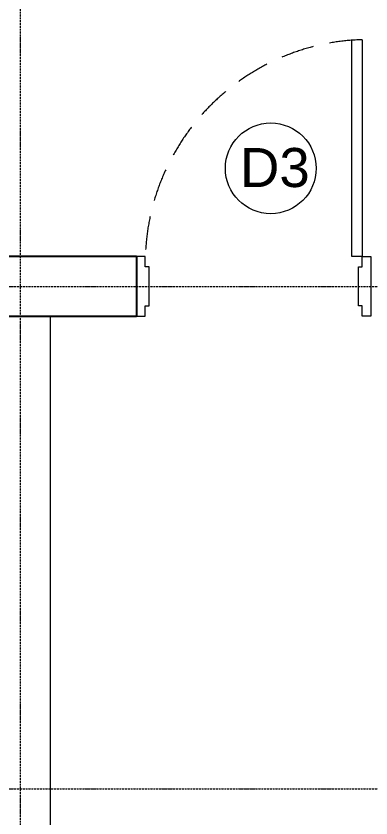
# Model space of a CAD drawing. Header units: millimetres. Extents: x -425671 to 598394, y -194194 to 343585.
# Drawn here: x 50137 to 51499, y 160495 to 163575 of the extents above; entities that cross this region are included whole.
import ezdxf

# ---------------------------------------------------------------- set-up
doc = ezdxf.new("R2010")
doc.units = ezdxf.units.MM
for name, pattern in [('ACAD_ISO10W100', [18, 12, -3, 0, -3]), ('DOT3', [0.06, 0, -0.06]), ('HIDDEN', [9.525, 6.35, -3.175])]:
    doc.linetypes.add(name, pattern=pattern)
for name, color, linetype, lineweight in [('150mm Wall', 250, 'Continuous', 13), ('230mm Wall', 250, 'Continuous', 25), ('A-Door', 250, 'Continuous', 13), ('Centre line', 30, 'Continuous', 9), ('TEXT', 30, 'DOT3', 9)]:
    doc.layers.add(name, color=color, linetype=linetype, lineweight=lineweight)
doc.styles.get("Standard").update_dxf_attribs({"font": 'arial.ttf'})

# ---------------------------------------------------------------- blocks, each defined once
blk = doc.blocks.new('Door 900')
at = {"layer": 'A-Door'}
for points in [[(29934124.5, 12198490.5), (29934164.5, 12198490.5), (29934164.5, 12198476.1), (29934239.4, 12198476.1), (29934314.4, 12198476.1), (29934314.4, 12198490.5), (29934354.4, 12198490.5), (29934354.4, 12198524.1), (29934239.4, 12198524.1), (29934124.5, 12198524.1)], [(29934164.5, 12197672.1), (29934314.4, 12197672.1), (29934314.4, 12197657.7), (29934354.4, 12197657.7), (29934354.4, 12197624.1), (29934239.4, 12197624.1), (29934124.5, 12197624.1), (29934124.5, 12197657.7), (29934164.5, 12197657.7)]]:
    blk.add_lwpolyline(points, close=True, dxfattribs=at)
blk.add_lwpolyline([(29935186.9, 12197657.7), (29934354.4, 12197657.7), (29934354.4, 12197697.7), (29935184.8, 12197697.7)], dxfattribs=at)
at = {"layer": 'A-Door', "linetype": 'HIDDEN', "ltscale": 20}
blk.add_arc((29934327.4, 12197631), 859.9, 1.7769, 88.2024, dxfattribs=at)
blk = doc.blocks.new('d3')
at = {"layer": 'TEXT', "linetype": 'Continuous'}
blk.add_circle((544251.5, -502797.6), 174.2, dxfattribs=at)
at = {"layer": 'TEXT', "linetype": 'Continuous', "insert": (544133.2, -502719.5), "char_height": 150, "attachment_point": 1}
blk.add_mtext_dynamic_manual_height_columns('D3', width=2079.442, gutter_width=12.5, heights=[0], dxfattribs=at)

msp = doc.modelspace()

# ---------------------------------------------------------------- linework, layer by layer
at = {"layer": '150mm Wall'}
msp.add_line((50269.03, 158451.619), (50269.03, 162421.619), dxfattribs=at)
at = {"layer": '230mm Wall', "ltscale": 30}
for p, q in [((50599.03, 162651.619), (47189.03, 162651.619)), ((50599.03, 162421.619), (46959.03, 162421.619))]:
    msp.add_line(p, q, dxfattribs=at)
at = {"layer": '230mm Wall'}
msp.add_line((50599.03, 162651.619), (50599.03, 162421.619), dxfattribs=at)
at = {"layer": 'Centre line', "linetype": 'ACAD_ISO10W100', "ltscale": 0.6}
for p, q in [((50154.023, 140421.619), (50154.05, 172421.619)), ((37039.03, 162536.619), (63039.03, 162536.619)), ((37039.03, 160606.619), (63039.03, 160606.619))]:
    msp.add_line(p, q, dxfattribs=at)

# ---------------------------------------------------------------- block references
at = {"layer": 'A-Door', "rotation": 89.99999999993001}
msp.add_blockref('Door 900', (12249123.115, -29771702.855), dxfattribs=at)
at = {"layer": 'TEXT', "linetype": 'Continuous'}
msp.add_blockref('d3', (-493137.046, 665787.634), dxfattribs=at)

doc.saveas('drawing.dxf')
